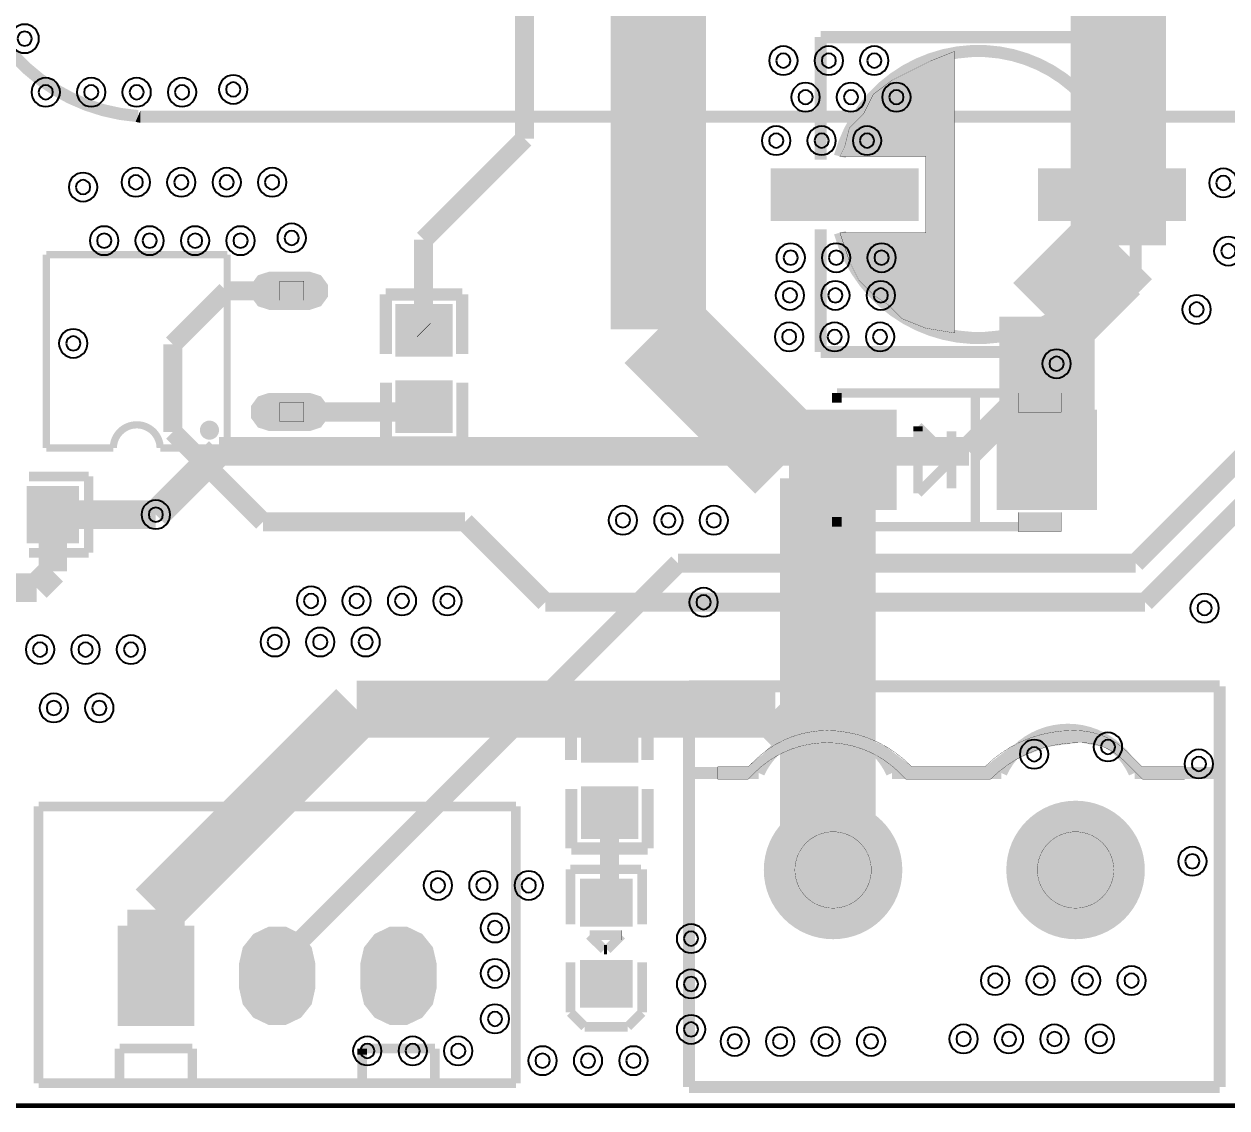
# Model space of a CAD drawing. Header units: millimetres. Extents: x 0 to 135, y -1 to 106.
# Drawn here: x 45.66 to 70.86, y -0.05 to 22.66 of the extents above; entities that cross this region are included whole.
import ezdxf

# ---------------------------------------------------------------- set-up
doc = ezdxf.new("R2010")
doc.units = ezdxf.units.MM
doc.header["$MEASUREMENT"] = 0
for name, color, linetype, true_color in [('Board-Outline-Layer', 7, 'Continuous', 0xff00ff), ('Bottom-Layer', 7, 'Continuous', 0x0000ff), ('Bottom-Paste-Mask-Layer', 7, 'Continuous', 0x800000), ('Bottom-Solder-Mask-Layer', 7, 'Continuous', 0xaa00ff), ('Document-Layer', 7, 'Continuous', 0x6464ff), ('Hole-Layer', 7, 'Continuous', 0x222222), ('Multi-Layer', 7, 'Continuous', 0xc0c0c0), ('Pin-Soldering-Layer', 7, 'Continuous', 0xcc9999), ('Top-Layer', 7, 'Continuous', 0xff0000), ('Top-Paste-Mask-Layer', 7, 'Continuous', 0x808080), ('Top-Silkscreen-Layer', 7, 'Continuous', 0xffcc00), ('Top-Solder-Mask-Layer', 7, 'Continuous', 0x800080)]:
    doc.layers.add(name, color=color, linetype=linetype, true_color=true_color)

msp = doc.modelspace()

# ---------------------------------------------------------------- hatches: boundary and pattern name
at = {"layer": 'Bottom-Layer'}
for points in [[(61.209, 4.937, 1), (64.009, 4.937, 1)], [(66.289, 4.937, 1), (69.089, 4.937, 1)], [(47.674, 1.719), (47.674, 3.719), (49.174, 3.719), (49.174, 1.719)], [(51.714, 2.469), (51.64, 2.143), (51.431, 1.882), (51.131, 1.737), (50.797, 1.737), (50.496, 1.882), (50.288, 2.143), (50.214, 2.469), (50.214, 2.969), (50.288, 3.294), (50.496, 3.555), (50.797, 3.7), (51.131, 3.7), (51.431, 3.555), (51.64, 3.294), (51.714, 2.969)], [(54.254, 2.469), (54.18, 2.143), (53.971, 1.882), (53.671, 1.737), (53.337, 1.737), (53.036, 1.882), (52.828, 2.143), (52.754, 2.469), (52.754, 2.969), (52.828, 3.294), (53.036, 3.555), (53.337, 3.7), (53.671, 3.7), (53.971, 3.555), (54.18, 3.294), (54.254, 2.969)]]:
    msp.add_hatch(color=256, dxfattribs=at).paths.add_polyline_path(points)
at = {"layer": 'Bottom-Paste-Mask-Layer'}
for points in [[(61.209, 4.937, 1), (64.009, 4.937, 1)], [(66.289, 4.937, 1), (69.089, 4.937, 1)], [(47.674, 1.719), (47.674, 3.719), (49.174, 3.719), (49.174, 1.719)], [(51.714, 2.469), (51.64, 2.143), (51.431, 1.882), (51.131, 1.737), (50.797, 1.737), (50.496, 1.882), (50.288, 2.143), (50.214, 2.469), (50.214, 2.969), (50.288, 3.294), (50.496, 3.555), (50.797, 3.7), (51.131, 3.7), (51.431, 3.555), (51.64, 3.294), (51.714, 2.969)], [(54.254, 2.469), (54.18, 2.143), (53.971, 1.882), (53.671, 1.737), (53.337, 1.737), (53.036, 1.882), (52.828, 2.143), (52.754, 2.469), (52.754, 2.969), (52.828, 3.294), (53.036, 3.555), (53.337, 3.7), (53.671, 3.7), (53.971, 3.555), (54.18, 3.294), (54.254, 2.969)]]:
    msp.add_hatch(color=256, dxfattribs=at).paths.add_polyline_path(points)
at = {"layer": 'Bottom-Solder-Mask-Layer'}
for points in [[(61.158, 4.937, 1), (64.06, 4.937, 1)], [(66.238, 4.937, 1), (69.14, 4.937, 1)], [(47.623, 1.668), (47.623, 3.77), (49.225, 3.77), (49.225, 1.668)], [(51.765, 2.469), (51.686, 2.121), (51.463, 1.842), (51.142, 1.688), (50.786, 1.688), (50.464, 1.842), (50.242, 2.121), (50.163, 2.469), (50.163, 2.969), (50.242, 3.316), (50.464, 3.595), (50.786, 3.75), (51.142, 3.75), (51.463, 3.595), (51.686, 3.316), (51.765, 2.969)], [(54.305, 2.469), (54.226, 2.121), (54.003, 1.842), (53.682, 1.688), (53.326, 1.688), (53.004, 1.842), (52.782, 2.121), (52.703, 2.469), (52.703, 2.969), (52.782, 3.316), (53.004, 3.595), (53.326, 3.75), (53.682, 3.75), (54.003, 3.595), (54.226, 3.316), (54.305, 2.969)]]:
    msp.add_hatch(color=256, dxfattribs=at).paths.add_polyline_path(points)
at = {"layer": 'Document-Layer'}
msp.add_hatch(color=256, dxfattribs=at).paths.add_polyline_path([(60.323, 6.842), (60.831, 6.842), (60.965, 6.975), (61.409, 7.316), (61.927, 7.531), (62.482, 7.604), (63.038, 7.531), (63.555, 7.316), (64, 6.975), (64.133, 6.842), (65.911, 6.842), (66.45, 7.255), (67.078, 7.515), (67.751, 7.604), (67.816, 7.604), (68.286, 7.51), (68.683, 7.245), (69.086, 6.842), (69.975, 6.842), (69.975, 7.096), (69.086, 7.096), (68.773, 7.409), (68.456, 7.652), (68.086, 7.806), (67.689, 7.858), (67.624, 7.858), (66.951, 7.769), (66.323, 7.509), (65.784, 7.096), (64.26, 7.096), (64.217, 7.139), (63.709, 7.529), (63.117, 7.774), (62.482, 7.858), (61.927, 7.785), (61.409, 7.57), (60.965, 7.229), (60.831, 7.096), (60.196, 7.096), (60.196, 6.842)])
at = {"layer": 'Hole-Layer'}
for points in [[(61.709, 4.937, 1), (63.509, 4.937, 1)], [(66.789, 4.937, 1), (68.589, 4.937, 1)], [(47.974, 2.719, 1), (48.874, 2.719, 1)], [(50.514, 2.719, 1), (51.414, 2.719, 1)], [(53.054, 2.719, 1), (53.954, 2.719, 1)]]:
    msp.add_hatch(color=256, dxfattribs=at).paths.add_polyline_path(points)
at = {"layer": 'Multi-Layer'}
for points in [[(61.209, 4.937, 1), (64.009, 4.937, 1)], [(61.209, 4.937, 1), (64.009, 4.937, 1)], [(61.209, 4.937, 1), (64.009, 4.937, 1)], [(66.289, 4.937, 1), (69.089, 4.937, 1)], [(66.289, 4.937, 1), (69.089, 4.937, 1)], [(66.289, 4.937, 1), (69.089, 4.937, 1)], [(47.674, 1.719), (47.674, 3.719), (49.174, 3.719), (49.174, 1.719)], [(47.674, 1.719), (47.674, 3.719), (49.174, 3.719), (49.174, 1.719)], [(47.674, 1.719), (47.674, 3.719), (49.174, 3.719), (49.174, 1.719)], [(51.714, 2.469), (51.64, 2.143), (51.431, 1.882), (51.131, 1.737), (50.797, 1.737), (50.496, 1.882), (50.288, 2.143), (50.214, 2.469), (50.214, 2.969), (50.288, 3.294), (50.496, 3.555), (50.797, 3.7), (51.131, 3.7), (51.431, 3.555), (51.64, 3.294), (51.714, 2.969)], [(51.714, 2.469), (51.64, 2.143), (51.431, 1.882), (51.131, 1.737), (50.797, 1.737), (50.496, 1.882), (50.288, 2.143), (50.214, 2.469), (50.214, 2.969), (50.288, 3.294), (50.496, 3.555), (50.797, 3.7), (51.131, 3.7), (51.431, 3.555), (51.64, 3.294), (51.714, 2.969)], [(51.714, 2.469), (51.64, 2.143), (51.431, 1.882), (51.131, 1.737), (50.797, 1.737), (50.496, 1.882), (50.288, 2.143), (50.214, 2.469), (50.214, 2.969), (50.288, 3.294), (50.496, 3.555), (50.797, 3.7), (51.131, 3.7), (51.431, 3.555), (51.64, 3.294), (51.714, 2.969)], [(54.254, 2.469), (54.18, 2.143), (53.971, 1.882), (53.671, 1.737), (53.337, 1.737), (53.036, 1.882), (52.828, 2.143), (52.754, 2.469), (52.754, 2.969), (52.828, 3.294), (53.036, 3.555), (53.337, 3.7), (53.671, 3.7), (53.971, 3.555), (54.18, 3.294), (54.254, 2.969)], [(54.254, 2.469), (54.18, 2.143), (53.971, 1.882), (53.671, 1.737), (53.337, 1.737), (53.036, 1.882), (52.828, 2.143), (52.754, 2.469), (52.754, 2.969), (52.828, 3.294), (53.036, 3.555), (53.337, 3.7), (53.671, 3.7), (53.971, 3.555), (54.18, 3.294), (54.254, 2.969)], [(54.254, 2.469), (54.18, 2.143), (53.971, 1.882), (53.671, 1.737), (53.337, 1.737), (53.036, 1.882), (52.828, 2.143), (52.754, 2.469), (52.754, 2.969), (52.828, 3.294), (53.036, 3.555), (53.337, 3.7), (53.671, 3.7), (53.971, 3.555), (54.18, 3.294), (54.254, 2.969)]]:
    msp.add_hatch(color=256, dxfattribs=at).paths.add_polyline_path(points)
at = {"layer": 'Pin-Soldering-Layer'}
for points in [[(51.521, 17.274), (51.021, 17.274), (51.021, 16.874), (51.521, 16.874)], [(51.521, 14.734), (51.021, 14.734), (51.021, 14.334), (51.521, 14.334)], [(61.809, 4.937, 1), (63.409, 4.937, 1)], [(66.889, 4.937, 1), (68.489, 4.937, 1)]]:
    msp.add_hatch(color=256, dxfattribs=at).paths.add_polyline_path(points)
at = {"layer": 'Top-Layer'}
for points in [[(61.352, 18.59), (61.352, 19.59), (64.352, 19.59), (64.352, 18.59)], [(66.952, 18.59), (66.952, 19.59), (69.952, 19.59), (69.952, 18.59)], [(51.646, 17.424), (51.851, 17.357), (51.979, 17.182), (51.979, 16.966), (51.851, 16.791), (51.646, 16.724), (50.796, 16.724), (50.59, 16.791), (50.463, 16.966), (50.463, 17.182), (50.59, 17.357), (50.796, 17.424)], [(54.589, 15.747), (53.489, 15.747), (53.489, 16.747), (54.589, 16.747)], [(54.589, 14.147), (53.489, 14.147), (53.489, 15.147), (54.589, 15.147)], [(51.646, 14.884), (51.851, 14.817), (51.979, 14.642), (51.979, 14.426), (51.851, 14.251), (51.646, 14.184), (50.796, 14.184), (50.59, 14.251), (50.463, 14.426), (50.463, 14.642), (50.59, 14.817), (50.796, 14.884)], [(63.889, 12.531), (61.889, 12.531), (61.889, 14.531), (63.889, 14.531)], [(68.089, 12.531), (66.089, 12.531), (66.089, 14.531), (68.089, 14.531)], [(45.763, 11.833), (45.763, 12.933), (46.763, 12.933), (46.763, 11.833)], [(57.376, 8.237), (58.476, 8.237), (58.476, 7.237), (57.376, 7.237)], [(57.376, 6.637), (58.476, 6.637), (58.476, 5.637), (57.376, 5.637)], [(61.209, 4.937, 1), (64.009, 4.937, 1)], [(66.289, 4.937, 1), (69.089, 4.937, 1)], [(57.358, 4.701), (58.358, 4.701), (58.358, 3.801), (57.358, 3.801)], [(47.674, 1.719), (47.674, 3.719), (49.174, 3.719), (49.174, 1.719)], [(51.714, 2.469), (51.64, 2.143), (51.431, 1.882), (51.131, 1.737), (50.797, 1.737), (50.496, 1.882), (50.288, 2.143), (50.214, 2.469), (50.214, 2.969), (50.288, 3.294), (50.496, 3.555), (50.797, 3.7), (51.131, 3.7), (51.431, 3.555), (51.64, 3.294), (51.714, 2.969)], [(54.254, 2.469), (54.18, 2.143), (53.971, 1.882), (53.671, 1.737), (53.337, 1.737), (53.036, 1.882), (52.828, 2.143), (52.754, 2.469), (52.754, 2.969), (52.828, 3.294), (53.036, 3.555), (53.337, 3.7), (53.671, 3.7), (53.971, 3.555), (54.18, 3.294), (54.254, 2.969)], [(57.358, 3.001), (58.358, 3.001), (58.358, 2.101), (57.358, 2.101)]]:
    msp.add_hatch(color=256, dxfattribs=at).paths.add_polyline_path(points)
at = {"layer": 'Top-Paste-Mask-Layer'}
for points in [[(61.352, 18.59), (61.352, 19.59), (64.352, 19.59), (64.352, 18.59)], [(66.952, 18.59), (66.952, 19.59), (69.952, 19.59), (69.952, 18.59)], [(51.646, 17.424), (51.851, 17.357), (51.979, 17.182), (51.979, 16.966), (51.851, 16.791), (51.646, 16.724), (50.796, 16.724), (50.59, 16.791), (50.463, 16.966), (50.463, 17.182), (50.59, 17.357), (50.796, 17.424)], [(54.589, 15.747), (53.489, 15.747), (53.489, 16.747), (54.589, 16.747)], [(54.589, 14.147), (53.489, 14.147), (53.489, 15.147), (54.589, 15.147)], [(51.646, 14.884), (51.851, 14.817), (51.979, 14.642), (51.979, 14.426), (51.851, 14.251), (51.646, 14.184), (50.796, 14.184), (50.59, 14.251), (50.463, 14.426), (50.463, 14.642), (50.59, 14.817), (50.796, 14.884)], [(63.889, 12.531), (61.889, 12.531), (61.889, 14.531), (63.889, 14.531)], [(68.089, 12.531), (66.089, 12.531), (66.089, 14.531), (68.089, 14.531)], [(45.763, 11.833), (45.763, 12.933), (46.763, 12.933), (46.763, 11.833)], [(57.376, 8.237), (58.476, 8.237), (58.476, 7.237), (57.376, 7.237)], [(57.376, 6.637), (58.476, 6.637), (58.476, 5.637), (57.376, 5.637)], [(61.209, 4.937, 1), (64.009, 4.937, 1)], [(66.289, 4.937, 1), (69.089, 4.937, 1)], [(57.358, 4.701), (58.358, 4.701), (58.358, 3.801), (57.358, 3.801)], [(47.674, 1.719), (47.674, 3.719), (49.174, 3.719), (49.174, 1.719)], [(51.714, 2.469), (51.64, 2.143), (51.431, 1.882), (51.131, 1.737), (50.797, 1.737), (50.496, 1.882), (50.288, 2.143), (50.214, 2.469), (50.214, 2.969), (50.288, 3.294), (50.496, 3.555), (50.797, 3.7), (51.131, 3.7), (51.431, 3.555), (51.64, 3.294), (51.714, 2.969)], [(54.254, 2.469), (54.18, 2.143), (53.971, 1.882), (53.671, 1.737), (53.337, 1.737), (53.036, 1.882), (52.828, 2.143), (52.754, 2.469), (52.754, 2.969), (52.828, 3.294), (53.036, 3.555), (53.337, 3.7), (53.671, 3.7), (53.971, 3.555), (54.18, 3.294), (54.254, 2.969)], [(57.358, 3.001), (58.358, 3.001), (58.358, 2.101), (57.358, 2.101)]]:
    msp.add_hatch(color=256, dxfattribs=at).paths.add_polyline_path(points)
at = {"layer": 'Top-Silkscreen-Layer'}
for points in [[(65.152, 22.09), (65.152, 16.19), (64.552, 16.29), (64.052, 16.49), (63.752, 16.79), (63.452, 16.99), (63.152, 17.29), (62.952, 17.69), (62.752, 18.29), (64.552, 18.29), (64.552, 19.89), (62.752, 19.89), (62.852, 20.09), (62.952, 20.49), (63.252, 20.79), (63.452, 21.19), (63.852, 21.49), (64.652, 21.89)], [(67.389, 14.931), (66.489, 14.931), (66.489, 14.531), (67.389, 14.531)], [(67.389, 12.431), (66.489, 12.431), (66.489, 12.031), (67.389, 12.031)]]:
    msp.add_hatch(color=256, dxfattribs=at).paths.add_polyline_path(points)
at = {"layer": 'Top-Solder-Mask-Layer'}
for points in [[(61.301, 18.539), (61.301, 19.641), (64.403, 19.641), (64.403, 18.539)], [(66.901, 18.539), (66.901, 19.641), (70.003, 19.641), (70.003, 18.539)], [(51.646, 17.475), (51.881, 17.399), (52.027, 17.198), (52.027, 16.95), (51.881, 16.75), (51.646, 16.673), (50.796, 16.673), (50.56, 16.75), (50.414, 16.95), (50.414, 17.198), (50.56, 17.399), (50.796, 17.475)], [(54.64, 15.696), (53.438, 15.696), (53.438, 16.798), (54.64, 16.798)], [(54.64, 14.096), (53.438, 14.096), (53.438, 15.198), (54.64, 15.198)], [(51.646, 14.935), (51.881, 14.859), (52.027, 14.658), (52.027, 14.41), (51.881, 14.21), (51.646, 14.133), (50.796, 14.133), (50.56, 14.21), (50.414, 14.41), (50.414, 14.658), (50.56, 14.859), (50.796, 14.935)], [(63.94, 12.48), (61.838, 12.48), (61.838, 14.582), (63.94, 14.582)], [(68.14, 12.48), (66.038, 12.48), (66.038, 14.582), (68.14, 14.582)], [(45.712, 11.782), (45.712, 12.984), (46.814, 12.984), (46.814, 11.782)], [(57.325, 8.288), (58.527, 8.288), (58.527, 7.186), (57.325, 7.186)], [(57.325, 6.688), (58.527, 6.688), (58.527, 5.586), (57.325, 5.586)], [(61.158, 4.937, 1), (64.06, 4.937, 1)], [(66.238, 4.937, 1), (69.14, 4.937, 1)], [(57.307, 4.752), (58.409, 4.752), (58.409, 3.75), (57.307, 3.75)], [(47.623, 1.668), (47.623, 3.77), (49.225, 3.77), (49.225, 1.668)], [(51.765, 2.469), (51.686, 2.121), (51.463, 1.842), (51.142, 1.688), (50.786, 1.688), (50.464, 1.842), (50.242, 2.121), (50.163, 2.469), (50.163, 2.969), (50.242, 3.316), (50.464, 3.595), (50.786, 3.75), (51.142, 3.75), (51.463, 3.595), (51.686, 3.316), (51.765, 2.969)], [(54.305, 2.469), (54.226, 2.121), (54.003, 1.842), (53.682, 1.688), (53.326, 1.688), (53.004, 1.842), (52.782, 2.121), (52.703, 2.469), (52.703, 2.969), (52.782, 3.316), (53.004, 3.595), (53.326, 3.75), (53.682, 3.75), (54.003, 3.595), (54.226, 3.316), (54.305, 2.969)], [(57.307, 3.052), (58.409, 3.052), (58.409, 2.05), (57.307, 2.05)]]:
    msp.add_hatch(color=256, dxfattribs=at).paths.add_polyline_path(points)

# ---------------------------------------------------------------- linework, layer by layer
at = {"layer": 'Board-Outline-Layer', "const_width": 0.1}
msp.add_lwpolyline([(0, 0), (0, 99.9), (134, 99.9), (134, 0)], close=True, dxfattribs=at)
at = {"layer": 'Bottom-Layer'}
for points, const_width in [([(99.367, 41.788), (68.945, 11.366)], 0.4), ([(93.477, 34.877), (69.146, 10.547)], 0.4), ([(65.455, 13.709), (67.291, 15.545)], 0.6), ([(48.421, 12.383), (49.747, 13.709)], 0.6), ([(49.747, 13.709), (65.455, 13.709)], 0.6), ([(59.361, 11.366), (50.964, 2.969)], 0.4), ([(68.945, 11.366), (59.361, 11.366)], 0.4), ([(69.146, 10.547), (59.896, 10.547)], 0.4), ([(50.964, 2.969), (50.964, 2.719)], 0.4)]:
    msp.add_lwpolyline(points, dxfattribs=dict(at, const_width=const_width))
at = {"layer": 'Document-Layer'}
for points, const_width in [([(50.969, 14.534, 1), (51.169, 14.534, 1)], 0.2), ([(50.969, 14.534, 1), (51.169, 14.534, 1)], 0.2), ([(60.323, 6.842), (60.831, 6.842), (60.965, 6.975, -0.199), (62.482, 7.604, -0.199), (64, 6.975), (64.133, 6.842), (65.911, 6.842, -0.199), (67.751, 7.604), (67.816, 7.604, -0.199), (68.683, 7.245), (69.086, 6.842), (69.975, 6.842), (69.975, 7.096), (69.086, 7.096), (68.773, 7.409, 0.199), (67.689, 7.858), (67.624, 7.858, 0.199), (65.784, 7.096), (64.26, 7.096), (64.217, 7.139, 0.199), (62.482, 7.858, 0.199), (60.965, 7.229), (60.831, 7.096), (60.196, 7.096), (60.196, 6.842)], 0.00508)]:
    msp.add_lwpolyline(points, format="xyb", close=True, dxfattribs=dict(at, const_width=const_width))
at = {"layer": 'Hole-Layer'}
for points in [[(45.523, 22.357, 1), (45.823, 22.357), (45.823, 22.357, 1), (45.523, 22.357)], [(61.418, 21.898, 1), (61.718, 21.898), (61.718, 21.898, 1), (61.418, 21.898)], [(62.37, 21.898, 1), (62.67, 21.898), (62.67, 21.898, 1), (62.37, 21.898)], [(63.322, 21.898, 1), (63.622, 21.898), (63.622, 21.898, 1), (63.322, 21.898)], [(49.893, 21.293, 1), (50.193, 21.293), (50.193, 21.293, 1), (49.893, 21.293)], [(45.965, 21.235, 1), (46.265, 21.235), (46.265, 21.235, 1), (45.965, 21.235)], [(46.917, 21.235, 1), (47.217, 21.235), (47.217, 21.235, 1), (46.917, 21.235)], [(47.869, 21.235, 1), (48.169, 21.235), (48.169, 21.235, 1), (47.869, 21.235)], [(48.821, 21.235, 1), (49.121, 21.235), (49.121, 21.235, 1), (48.821, 21.235)], [(61.882, 21.131, 1), (62.182, 21.131), (62.182, 21.131, 1), (61.882, 21.131)], [(62.834, 21.131, 1), (63.134, 21.131), (63.134, 21.131, 1), (62.834, 21.131)], [(63.786, 21.131, 1), (64.086, 21.131), (64.086, 21.131, 1), (63.786, 21.131)], [(61.267, 20.221, 1), (61.567, 20.221), (61.567, 20.221, 1), (61.267, 20.221)], [(62.219, 20.221, 1), (62.519, 20.221), (62.519, 20.221, 1), (62.219, 20.221)], [(63.171, 20.221, 1), (63.471, 20.221), (63.471, 20.221, 1), (63.171, 20.221)], [(47.852, 19.348, 1), (48.152, 19.348), (48.152, 19.348, 1), (47.852, 19.348)], [(48.804, 19.348, 1), (49.104, 19.348), (49.104, 19.348, 1), (48.804, 19.348)], [(49.756, 19.348, 1), (50.056, 19.348), (50.056, 19.348, 1), (49.756, 19.348)], [(50.708, 19.348, 1), (51.008, 19.348), (51.008, 19.348, 1), (50.708, 19.348)], [(70.636, 19.334, 1), (70.936, 19.334), (70.936, 19.334, 1), (70.636, 19.334)], [(46.747, 19.246, 1), (47.047, 19.246), (47.047, 19.246, 1), (46.747, 19.246)], [(47.189, 18.124, 1), (47.489, 18.124), (47.489, 18.124, 1), (47.189, 18.124)], [(48.141, 18.124, 1), (48.441, 18.124), (48.441, 18.124, 1), (48.141, 18.124)], [(49.093, 18.124, 1), (49.393, 18.124), (49.393, 18.124, 1), (49.093, 18.124)], [(50.045, 18.124, 1), (50.345, 18.124), (50.345, 18.124, 1), (50.045, 18.124)], [(51.117, 18.182, 1), (51.417, 18.182), (51.417, 18.182, 1), (51.117, 18.182)], [(61.571, 17.767, 1), (61.871, 17.767), (61.871, 17.767, 1), (61.571, 17.767)], [(62.523, 17.767, 1), (62.823, 17.767), (62.823, 17.767, 1), (62.523, 17.767)], [(63.475, 17.767, 1), (63.775, 17.767), (63.775, 17.767, 1), (63.475, 17.767)], [(70.738, 17.906, 1), (71.038, 17.906), (71.038, 17.906, 1), (70.738, 17.906)], [(61.555, 16.977, 1), (61.855, 16.977), (61.855, 16.977, 1), (61.555, 16.977)], [(62.507, 16.977, 1), (62.807, 16.977), (62.807, 16.977, 1), (62.507, 16.977)], [(63.459, 16.977, 1), (63.759, 16.977), (63.759, 16.977, 1), (63.459, 16.977)], [(70.074, 16.682, 1), (70.374, 16.682), (70.374, 16.682, 1), (70.074, 16.682)], [(61.539, 16.108, 1), (61.839, 16.108), (61.839, 16.108, 1), (61.539, 16.108)], [(62.491, 16.108, 1), (62.791, 16.108), (62.791, 16.108, 1), (62.491, 16.108)], [(63.443, 16.108, 1), (63.743, 16.108), (63.743, 16.108, 1), (63.443, 16.108)], [(46.542, 15.971, 1), (46.842, 15.971), (46.842, 15.971, 1), (46.542, 15.971)], [(67.141, 15.545, 1), (67.441, 15.545), (67.441, 15.545, 1), (67.141, 15.545)], [(48.271, 12.383, 1), (48.571, 12.383), (48.571, 12.383, 1), (48.271, 12.383)], [(58.056, 12.264, 1), (58.356, 12.264), (58.356, 12.264, 1), (58.056, 12.264)], [(59.008, 12.264, 1), (59.308, 12.264), (59.308, 12.264, 1), (59.008, 12.264)], [(59.96, 12.264, 1), (60.26, 12.264), (60.26, 12.264, 1), (59.96, 12.264)], [(51.524, 10.576, 1), (51.824, 10.576), (51.824, 10.576, 1), (51.524, 10.576)], [(52.476, 10.576, 1), (52.776, 10.576), (52.776, 10.576, 1), (52.476, 10.576)], [(53.428, 10.576, 1), (53.728, 10.576), (53.728, 10.576, 1), (53.428, 10.576)], [(54.38, 10.576, 1), (54.68, 10.576), (54.68, 10.576, 1), (54.38, 10.576)], [(59.746, 10.547, 1), (60.046, 10.547), (60.046, 10.547, 1), (59.746, 10.547)], [(70.241, 10.423, 1), (70.541, 10.423), (70.541, 10.423, 1), (70.241, 10.423)], [(50.763, 9.714, 1), (51.063, 9.714), (51.063, 9.714, 1), (50.763, 9.714)], [(51.715, 9.714, 1), (52.015, 9.714), (52.015, 9.714, 1), (51.715, 9.714)], [(52.667, 9.714, 1), (52.967, 9.714), (52.967, 9.714, 1), (52.667, 9.714)], [(45.846, 9.556, 1), (46.146, 9.556), (46.146, 9.556, 1), (45.846, 9.556)], [(46.798, 9.556, 1), (47.098, 9.556), (47.098, 9.556, 1), (46.798, 9.556)], [(47.75, 9.556, 1), (48.05, 9.556), (48.05, 9.556, 1), (47.75, 9.556)], [(46.135, 8.332, 1), (46.435, 8.332), (46.435, 8.332, 1), (46.135, 8.332)], [(47.087, 8.332, 1), (47.387, 8.332), (47.387, 8.332, 1), (47.087, 8.332)], [(68.218, 7.516, 1), (68.518, 7.516), (68.518, 7.516, 1), (68.218, 7.516)], [(66.671, 7.363, 1), (66.971, 7.363), (66.971, 7.363, 1), (66.671, 7.363)], [(70.122, 7.159, 1), (70.422, 7.159), (70.422, 7.159, 1), (70.122, 7.159)], [(69.986, 5.119, 1), (70.286, 5.119), (70.286, 5.119, 1), (69.986, 5.119)], [(54.18, 4.613, 1), (54.48, 4.613), (54.48, 4.613, 1), (54.18, 4.613)], [(55.132, 4.613, 1), (55.432, 4.613), (55.432, 4.613, 1), (55.132, 4.613)], [(56.084, 4.613, 1), (56.384, 4.613), (56.384, 4.613, 1), (56.084, 4.613)], [(55.375, 3.721, 1), (55.675, 3.721), (55.675, 3.721, 1), (55.375, 3.721)], [(59.483, 3.5, 1), (59.783, 3.5), (59.783, 3.5, 1), (59.483, 3.5)], [(55.375, 2.769, 1), (55.675, 2.769), (55.675, 2.769, 1), (55.375, 2.769)], [(59.483, 2.548, 1), (59.783, 2.548), (59.783, 2.548, 1), (59.483, 2.548)], [(65.855, 2.62, 1), (66.155, 2.62), (66.155, 2.62, 1), (65.855, 2.62)], [(66.807, 2.62, 1), (67.107, 2.62), (67.107, 2.62, 1), (66.807, 2.62)], [(67.759, 2.62, 1), (68.059, 2.62), (68.059, 2.62, 1), (67.759, 2.62)], [(68.711, 2.62, 1), (69.011, 2.62), (69.011, 2.62, 1), (68.711, 2.62)], [(55.375, 1.817, 1), (55.675, 1.817), (55.675, 1.817, 1), (55.375, 1.817)], [(59.483, 1.596, 1), (59.783, 1.596), (59.783, 1.596, 1), (59.483, 1.596)], [(65.192, 1.396, 1), (65.492, 1.396), (65.492, 1.396, 1), (65.192, 1.396)], [(66.144, 1.396, 1), (66.444, 1.396), (66.444, 1.396, 1), (66.144, 1.396)], [(67.096, 1.396, 1), (67.396, 1.396), (67.396, 1.396, 1), (67.096, 1.396)], [(68.048, 1.396, 1), (68.348, 1.396), (68.348, 1.396, 1), (68.048, 1.396)], [(52.701, 1.145, 1), (53.001, 1.145), (53.001, 1.145, 1), (52.701, 1.145)], [(53.653, 1.145, 1), (53.953, 1.145), (53.953, 1.145, 1), (53.653, 1.145)], [(54.605, 1.145, 1), (54.905, 1.145), (54.905, 1.145, 1), (54.605, 1.145)], [(60.398, 1.345, 1), (60.698, 1.345), (60.698, 1.345, 1), (60.398, 1.345)], [(61.35, 1.345, 1), (61.65, 1.345), (61.65, 1.345, 1), (61.35, 1.345)], [(62.302, 1.345, 1), (62.602, 1.345), (62.602, 1.345, 1), (62.302, 1.345)], [(63.254, 1.345, 1), (63.554, 1.345), (63.554, 1.345, 1), (63.254, 1.345)], [(56.373, 0.941, 1), (56.673, 0.941), (56.673, 0.941, 1), (56.373, 0.941)], [(57.325, 0.941, 1), (57.625, 0.941), (57.625, 0.941, 1), (57.325, 0.941)], [(58.277, 0.941, 1), (58.577, 0.941), (58.577, 0.941, 1), (58.277, 0.941)]]:
    msp.add_lwpolyline(points, format="xyb", dxfattribs=at)
at = {"layer": 'Multi-Layer'}
for points in [[(45.373, 22.357, 1), (45.973, 22.357, 1)], [(61.268, 21.898, 1), (61.868, 21.898, 1)], [(62.22, 21.898, 1), (62.82, 21.898, 1)], [(63.172, 21.898, 1), (63.772, 21.898, 1)], [(45.815, 21.235, 1), (46.415, 21.235, 1)], [(46.767, 21.235, 1), (47.367, 21.235, 1)], [(47.719, 21.235, 1), (48.319, 21.235, 1)], [(48.671, 21.235, 1), (49.271, 21.235, 1)], [(49.743, 21.293, 1), (50.343, 21.293, 1)], [(61.732, 21.131, 1), (62.332, 21.131, 1)], [(62.684, 21.131, 1), (63.284, 21.131, 1)], [(63.636, 21.131, 1), (64.236, 21.131, 1)], [(61.117, 20.221, 1), (61.717, 20.221, 1)], [(62.069, 20.221, 1), (62.669, 20.221, 1)], [(63.021, 20.221, 1), (63.621, 20.221, 1)], [(46.597, 19.246, 1), (47.197, 19.246, 1)], [(47.702, 19.348, 1), (48.302, 19.348, 1)], [(48.654, 19.348, 1), (49.254, 19.348, 1)], [(49.606, 19.348, 1), (50.206, 19.348, 1)], [(50.558, 19.348, 1), (51.158, 19.348, 1)], [(70.486, 19.334, 1), (71.086, 19.334, 1)], [(47.039, 18.124, 1), (47.639, 18.124, 1)], [(47.991, 18.124, 1), (48.591, 18.124, 1)], [(48.943, 18.124, 1), (49.543, 18.124, 1)], [(49.895, 18.124, 1), (50.495, 18.124, 1)], [(50.967, 18.182, 1), (51.567, 18.182, 1)], [(70.588, 17.906, 1), (71.188, 17.906, 1)], [(61.421, 17.767, 1), (62.021, 17.767, 1)], [(62.373, 17.767, 1), (62.973, 17.767, 1)], [(63.325, 17.767, 1), (63.925, 17.767, 1)], [(61.405, 16.977, 1), (62.005, 16.977, 1)], [(62.357, 16.977, 1), (62.957, 16.977, 1)], [(63.309, 16.977, 1), (63.909, 16.977, 1)], [(69.924, 16.682, 1), (70.524, 16.682, 1)], [(61.389, 16.108, 1), (61.989, 16.108, 1)], [(62.341, 16.108, 1), (62.941, 16.108, 1)], [(63.293, 16.108, 1), (63.893, 16.108, 1)], [(46.392, 15.971, 1), (46.992, 15.971, 1)], [(66.991, 15.545, 1), (67.591, 15.545, 1)], [(48.121, 12.383, 1), (48.721, 12.383, 1)], [(57.906, 12.264, 1), (58.506, 12.264, 1)], [(58.858, 12.264, 1), (59.458, 12.264, 1)], [(59.81, 12.264, 1), (60.41, 12.264, 1)], [(51.374, 10.576, 1), (51.974, 10.576, 1)], [(52.326, 10.576, 1), (52.926, 10.576, 1)], [(53.278, 10.576, 1), (53.878, 10.576, 1)], [(54.23, 10.576, 1), (54.83, 10.576, 1)], [(59.596, 10.547, 1), (60.196, 10.547, 1)], [(70.091, 10.423, 1), (70.691, 10.423, 1)], [(45.696, 9.556, 1), (46.296, 9.556, 1)], [(46.648, 9.556, 1), (47.248, 9.556, 1)], [(47.6, 9.556, 1), (48.2, 9.556, 1)], [(50.613, 9.714, 1), (51.213, 9.714, 1)], [(51.565, 9.714, 1), (52.165, 9.714, 1)], [(52.517, 9.714, 1), (53.117, 9.714, 1)], [(45.985, 8.332, 1), (46.585, 8.332, 1)], [(46.937, 8.332, 1), (47.537, 8.332, 1)], [(68.068, 7.516, 1), (68.668, 7.516, 1)], [(66.521, 7.363, 1), (67.121, 7.363, 1)], [(69.972, 7.159, 1), (70.572, 7.159, 1)], [(69.836, 5.119, 1), (70.436, 5.119, 1)], [(54.03, 4.613, 1), (54.63, 4.613, 1)], [(54.982, 4.613, 1), (55.582, 4.613, 1)], [(55.934, 4.613, 1), (56.534, 4.613, 1)], [(55.225, 3.721, 1), (55.825, 3.721, 1)], [(59.333, 3.5, 1), (59.933, 3.5, 1)], [(55.225, 2.769, 1), (55.825, 2.769, 1)], [(59.333, 2.548, 1), (59.933, 2.548, 1)], [(65.705, 2.62, 1), (66.305, 2.62, 1)], [(66.657, 2.62, 1), (67.257, 2.62, 1)], [(67.609, 2.62, 1), (68.209, 2.62, 1)], [(68.561, 2.62, 1), (69.161, 2.62, 1)], [(55.225, 1.817, 1), (55.825, 1.817, 1)], [(59.333, 1.596, 1), (59.933, 1.596, 1)], [(60.248, 1.345, 1), (60.848, 1.345, 1)], [(61.2, 1.345, 1), (61.8, 1.345, 1)], [(62.152, 1.345, 1), (62.752, 1.345, 1)], [(63.104, 1.345, 1), (63.704, 1.345, 1)], [(65.042, 1.396, 1), (65.642, 1.396, 1)], [(65.994, 1.396, 1), (66.594, 1.396, 1)], [(66.946, 1.396, 1), (67.546, 1.396, 1)], [(67.898, 1.396, 1), (68.498, 1.396, 1)], [(52.551, 1.145, 1), (53.151, 1.145, 1)], [(53.503, 1.145, 1), (54.103, 1.145, 1)], [(54.455, 1.145, 1), (55.055, 1.145, 1)], [(56.223, 0.941, 1), (56.823, 0.941, 1)], [(57.175, 0.941, 1), (57.775, 0.941, 1)], [(58.127, 0.941, 1), (58.727, 0.941, 1)]]:
    msp.add_lwpolyline(points, format="xyb", close=True, dxfattribs=at)
at = {"layer": 'Pin-Soldering-Layer', "const_width": 0.00508}
for points in [[(51.521, 17.274), (51.021, 17.274), (51.021, 16.874), (51.521, 16.874)], [(51.521, 14.734), (51.021, 14.734), (51.021, 14.334), (51.521, 14.334)]]:
    msp.add_lwpolyline(points, close=True, dxfattribs=at)
for points in [[(61.809, 4.937, 1), (63.409, 4.937), (63.409, 4.937, 1), (61.809, 4.937)], [(66.889, 4.937, 1), (68.489, 4.937), (68.489, 4.937, 1), (66.889, 4.937)]]:
    msp.add_lwpolyline(points, format="xyb", dxfattribs=at)
at = {"layer": 'Top-Layer'}
for points, const_width in [([(56.144, 20.259), (56.144, 36.56)], 0.4), ([(58.949, 35.693), (58.949, 16.267)], 2), ([(68.585, 18.026), (68.585, 25.808)], 2), ([(54.031, 18.146), (56.144, 20.259)], 0.4), ([(67.089, 16.531), (68.585, 18.026)], 2), ([(54.031, 16.255), (54.031, 18.146)], 0.4), ([(67.089, 13.531), (67.089, 16.531)], 2), ([(48.778, 15.953), (49.899, 17.074)], 0.4), ([(49.899, 17.074), (51.221, 17.074)], 0.4), ([(58.949, 16.267), (61.685, 13.531)], 2), ([(54.039, 16.247), (54.031, 16.255)], 0.4), ([(48.778, 14.117), (48.778, 15.953)], 0.4), ([(51.221, 14.534), (53.926, 14.534)], 0.4), ([(53.926, 14.534), (54.039, 14.647)], 0.4), ([(61.685, 13.531), (62.889, 13.531)], 2), ([(62.5, 13.142), (62.889, 13.531)], 2), ([(50.665, 12.23), (48.778, 14.117)], 0.4), ([(62.5, 7.207), (62.5, 13.142)], 2), ([(46.263, 12.383), (48.421, 12.383)], 0.6), ([(46.263, 12.383), (46.263, 11.194)], 0.6), ([(54.898, 12.23), (50.665, 12.23)], 0.4), ([(56.581, 10.547), (54.898, 12.23)], 0.4), ([(46.263, 11.194), (45.922, 10.853)], 0.6), ([(45.922, 10.853), (42.736, 10.853)], 0.6), ([(59.896, 10.547), (56.581, 10.547)], 0.4), ([(48.424, 4.105), (52.625, 8.306)], 1.2), ([(52.625, 8.306), (61.401, 8.306)], 1.2), ([(61.401, 8.306), (62.5, 7.207)], 1.2), ([(62.5, 7.207), (62.5, 4.81)], 2), ([(57.926, 6.137), (57.926, 4.319)], 0.4), ([(48.424, 2.719), (48.424, 4.105)], 1.2), ([(57.926, 4.319), (57.858, 4.251)], 0.4)]:
    msp.add_lwpolyline(points, dxfattribs=dict(at, const_width=const_width))
at = {"layer": 'Top-Silkscreen-Layer'}
for points, const_width in [([(101.692, 24.617, -0.414), (97.799, 20.724), (48.098, 20.724, -0.102), (48.048, 20.734), (48.048, 20.734, -0.374), (44.446, 24.361), (44.446, 24.361, -0.092), (44.438, 24.407), (44.438, 95.085, -0.414), (48.331, 98.979, -0.02), (48.352, 98.979), (98.085, 98.979, -0.125), (98.146, 98.963, -0.369), (101.684, 95.345), (101.684, 95.345, -0.093), (101.692, 95.299), (101.692, 24.617)], 0.254), ([(68.552, 19.89, 0.762), (62.752, 19.89)], 0.254), ([(68.552, 19.89, 0.762), (62.752, 19.89)], 0.254), ([(62.752, 18.29, 0.761), (68.552, 18.29)], 0.254), ([(62.752, 18.29, 0.761), (68.552, 18.29)], 0.254), ([(48.512, 13.778, 0.993), (47.53, 13.777)], 0.152), ([(48.512, 13.778, 0.993), (47.53, 13.777)], 0.152), ([(63.846, 6.969, 0.648), (61.052, 6.969)], 0.254), ([(63.846, 6.969, 0.648), (61.052, 6.969)], 0.254), ([(68.926, 6.969, 0.648), (66.132, 6.969)], 0.254), ([(68.926, 6.969, 0.648), (66.132, 6.969)], 0.254)]:
    msp.add_lwpolyline(points, format="xyb", dxfattribs=dict(at, const_width=const_width))
for points, const_width in [([(62.35, 19.821), (62.35, 22.389)], 0.254), ([(67.649, 22.389), (62.35, 22.389)], 0.254), ([(62.35, 19.821), (62.35, 22.389)], 0.254), ([(67.649, 22.389), (62.35, 22.389)], 0.254), ([(68.949, 21.089), (67.649, 22.389)], 0.254), ([(68.949, 21.089), (67.649, 22.389)], 0.254), ([(68.949, 19.821), (68.949, 21.089)], 0.254), ([(68.949, 19.821), (68.949, 21.089)], 0.254), ([(62.35, 15.79), (62.35, 18.358)], 0.254), ([(62.35, 15.79), (62.35, 18.358)], 0.254), ([(68.949, 17.091), (68.949, 18.358)], 0.254), ([(68.949, 17.091), (68.949, 18.358)], 0.254), ([(46.126, 13.778), (46.126, 17.831)], 0.152), ([(46.126, 17.831), (49.916, 17.831)], 0.152), ([(46.126, 13.778), (46.126, 17.831)], 0.152), ([(46.126, 17.831), (49.916, 17.831)], 0.152), ([(49.916, 17.831), (49.916, 13.778)], 0.152), ([(49.916, 17.831), (49.916, 13.778)], 0.152), ([(67.649, 15.79), (68.949, 17.091)], 0.254), ([(67.649, 15.79), (68.949, 17.091)], 0.254), ([(54.839, 16.997), (53.239, 16.997)], 0.254), ([(53.239, 16.997), (53.239, 15.747)], 0.254), ([(54.839, 16.997), (53.239, 16.997)], 0.254), ([(53.239, 16.997), (53.239, 15.747)], 0.254), ([(54.839, 16.997), (54.839, 15.747)], 0.254), ([(54.839, 16.997), (54.839, 15.747)], 0.254), ([(67.649, 15.79), (62.35, 15.79)], 0.254), ([(67.649, 15.79), (62.35, 15.79)], 0.254), ([(53.244, 15.147), (53.244, 13.897)], 0.254), ([(53.244, 15.147), (53.244, 13.897)], 0.254), ([(54.844, 15.147), (54.844, 13.897)], 0.254), ([(54.844, 15.147), (54.844, 13.897)], 0.254), ([(62.689, 14.931), (63.889, 14.931)], 0.2), ([(62.689, 14.931), (62.689, 14.731)], 0.2), ([(62.689, 14.931), (63.889, 14.931)], 0.2), ([(62.689, 14.931), (62.689, 14.731)], 0.2), ([(63.889, 14.931), (67.289, 14.931)], 0.2), ([(63.889, 14.931), (67.289, 14.931)], 0.2), ([(65.589, 14.931), (65.589, 12.131)], 0.2), ([(65.589, 14.931), (65.589, 12.131)], 0.2), ([(64.389, 14.231), (65.089, 13.531)], 0.2), ([(64.389, 14.231), (64.389, 14.131)], 0.2), ([(64.389, 14.231), (65.089, 13.531)], 0.2), ([(64.389, 14.231), (64.389, 14.131)], 0.2), ([(64.389, 14.131), (64.389, 12.831)], 0.2), ([(64.389, 14.131), (64.389, 12.831)], 0.2), ([(65.089, 14.131), (65.089, 12.931)], 0.2), ([(65.089, 14.131), (65.089, 12.931)], 0.2), ([(54.844, 13.897), (53.244, 13.897)], 0.254), ([(54.844, 13.897), (53.244, 13.897)], 0.254), ([(47.53, 13.777), (46.126, 13.777)], 0.152), ([(47.53, 13.777), (46.126, 13.777)], 0.152), ([(48.512, 13.778), (49.916, 13.778)], 0.152), ([(48.512, 13.778), (49.916, 13.778)], 0.152), ([(64.189, 13.531), (65.289, 13.531)], 0.2), ([(64.189, 13.531), (65.289, 13.531)], 0.2), ([(65.089, 13.531), (64.389, 12.831)], 0.2), ([(65.089, 13.531), (64.389, 12.831)], 0.2), ([(47.013, 13.183), (45.763, 13.183)], 0.2), ([(47.013, 13.183), (45.763, 13.183)], 0.2), ([(47.013, 11.583), (47.013, 13.183)], 0.2), ([(47.013, 11.583), (47.013, 13.183)], 0.2), ([(62.689, 12.331), (62.689, 12.131)], 0.2), ([(62.689, 12.331), (62.689, 12.131)], 0.2), ([(62.689, 12.131), (63.889, 12.131)], 0.2), ([(62.689, 12.131), (63.889, 12.131)], 0.2), ([(63.889, 12.131), (67.289, 12.131)], 0.2), ([(63.889, 12.131), (67.289, 12.131)], 0.2), ([(47.013, 11.583), (45.763, 11.583)], 0.2), ([(47.013, 11.583), (45.763, 11.583)], 0.2), ([(59.589, 8.787), (59.589, 0.387)], 0.254), ([(70.709, 8.787), (59.589, 8.787)], 0.254), ([(59.589, 8.787), (59.589, 0.387)], 0.254), ([(70.709, 8.787), (59.589, 8.787)], 0.254), ([(70.709, 8.787), (70.709, 0.387)], 0.254), ([(70.709, 8.787), (70.709, 0.387)], 0.254), ([(57.12, 7.238), (57.12, 8.488)], 0.254), ([(57.12, 8.488), (58.72, 8.488)], 0.254), ([(57.12, 7.238), (57.12, 8.488)], 0.254), ([(57.12, 8.488), (58.72, 8.488)], 0.254), ([(58.72, 7.238), (58.72, 8.488)], 0.254), ([(58.72, 7.238), (58.72, 8.488)], 0.254), ([(59.589, 6.969), (61.052, 6.969)], 0.254), ([(59.589, 6.969), (61.052, 6.969)], 0.254), ([(63.846, 6.969), (66.132, 6.969)], 0.254), ([(63.846, 6.969), (66.132, 6.969)], 0.254), ([(68.926, 6.969), (70.709, 6.969)], 0.254), ([(68.926, 6.969), (70.709, 6.969)], 0.254), ([(57.126, 5.387), (57.126, 6.637)], 0.254), ([(57.126, 5.387), (57.126, 6.637)], 0.254), ([(58.726, 5.387), (58.726, 6.637)], 0.254), ([(58.726, 5.387), (58.726, 6.637)], 0.254), ([(45.964, 6.269), (45.964, 0.469)], 0.2), ([(45.964, 6.269), (55.964, 6.269)], 0.2), ([(45.964, 6.269), (45.964, 0.469)], 0.2), ([(45.964, 6.269), (55.964, 6.269)], 0.2), ([(55.964, 6.269), (55.964, 0.469)], 0.2), ([(55.964, 6.269), (55.964, 0.469)], 0.2), ([(57.126, 5.387), (58.726, 5.387)], 0.254), ([(57.126, 5.387), (58.726, 5.387)], 0.254), ([(57.107, 4.951), (57.107, 3.801)], 0.2), ([(57.107, 4.951), (57.107, 3.801)], 0.2), ([(57.108, 4.951), (58.587, 4.951)], 0.2), ([(57.108, 4.951), (58.587, 4.951)], 0.2), ([(58.608, 4.951), (58.608, 3.801)], 0.2), ([(58.608, 4.951), (58.608, 3.801)], 0.2), ([(57.507, 3.571), (58.187, 3.571)], 0.2), ([(57.507, 3.571), (57.812, 3.267)], 0.2), ([(57.507, 3.571), (58.187, 3.571)], 0.2), ([(57.507, 3.571), (57.812, 3.267)], 0.2), ([(58.179, 3.571), (57.875, 3.267)], 0.2), ([(58.179, 3.571), (57.875, 3.267)], 0.2), ([(58.179, 3.571), (58.187, 3.571)], 0.2), ([(58.179, 3.571), (58.187, 3.571)], 0.2), ([(57.812, 3.267), (57.875, 3.267)], 0.2), ([(57.812, 3.267), (57.875, 3.267)], 0.2), ([(57.107, 3.001), (57.107, 1.951)], 0.2), ([(57.107, 3.001), (57.107, 1.951)], 0.2), ([(58.608, 3.001), (58.608, 1.951)], 0.2), ([(58.608, 3.001), (58.608, 1.951)], 0.2), ([(57.107, 1.951), (57.407, 1.651)], 0.2), ([(57.107, 1.951), (57.407, 1.651)], 0.2), ([(58.608, 1.951), (58.308, 1.651)], 0.2), ([(58.608, 1.951), (58.308, 1.651)], 0.2), ([(57.407, 1.651), (58.308, 1.651)], 0.2), ([(57.407, 1.651), (58.308, 1.651)], 0.2), ([(47.662, 1.195), (49.186, 1.195)], 0.2), ([(47.662, 1.195), (47.662, 0.469)], 0.2), ([(47.662, 1.195), (49.186, 1.195)], 0.2), ([(47.662, 1.195), (47.662, 0.469)], 0.2), ([(49.186, 1.195), (49.186, 0.469)], 0.2), ([(49.186, 1.195), (49.186, 0.469)], 0.2), ([(52.742, 1.195), (54.266, 1.195)], 0.2), ([(52.742, 1.195), (52.742, 1.068)], 0.2), ([(52.742, 1.195), (54.266, 1.195)], 0.2), ([(52.742, 1.195), (52.742, 1.068)], 0.2), ([(54.266, 1.195), (54.266, 0.469)], 0.2), ([(54.266, 1.195), (54.266, 0.469)], 0.2), ([(52.742, 1.068), (52.742, 0.469)], 0.2), ([(52.742, 1.068), (52.742, 0.469)], 0.2), ([(45.964, 0.469), (55.964, 0.469)], 0.2), ([(45.964, 0.469), (55.964, 0.469)], 0.2), ([(70.709, 0.387), (59.589, 0.387)], 0.254), ([(70.709, 0.387), (59.589, 0.387)], 0.254)]:
    msp.add_lwpolyline(points, dxfattribs=dict(at, const_width=const_width))
at = {"layer": 'Top-Silkscreen-Layer', "const_width": 0.00508}
for points in [[(65.152, 22.09), (65.152, 16.19), (64.552, 16.29), (64.052, 16.49), (63.752, 16.79), (63.452, 16.99), (63.152, 17.29), (62.952, 17.69), (62.752, 18.29), (64.552, 18.29), (64.552, 19.89), (62.752, 19.89), (62.852, 20.09), (62.952, 20.49), (63.252, 20.79), (63.452, 21.19), (63.852, 21.49), (64.652, 21.89)], [(67.389, 14.931), (66.489, 14.931), (66.489, 14.531), (67.389, 14.531)], [(67.389, 12.431), (66.489, 12.431), (66.489, 12.031), (67.389, 12.031)]]:
    msp.add_lwpolyline(points, close=True, dxfattribs=at)
at = {"layer": 'Top-Silkscreen-Layer', "const_width": 0.2}
for points in [[(49.445, 14.153, 1), (49.645, 14.153, 1)], [(49.445, 14.153, 1), (49.645, 14.153, 1)], [(50.969, 13.772, 1), (51.169, 13.772, 1)], [(50.969, 13.772, 1), (51.169, 13.772, 1)]]:
    msp.add_lwpolyline(points, format="xyb", close=True, dxfattribs=at)

doc.saveas('drawing.dxf')
